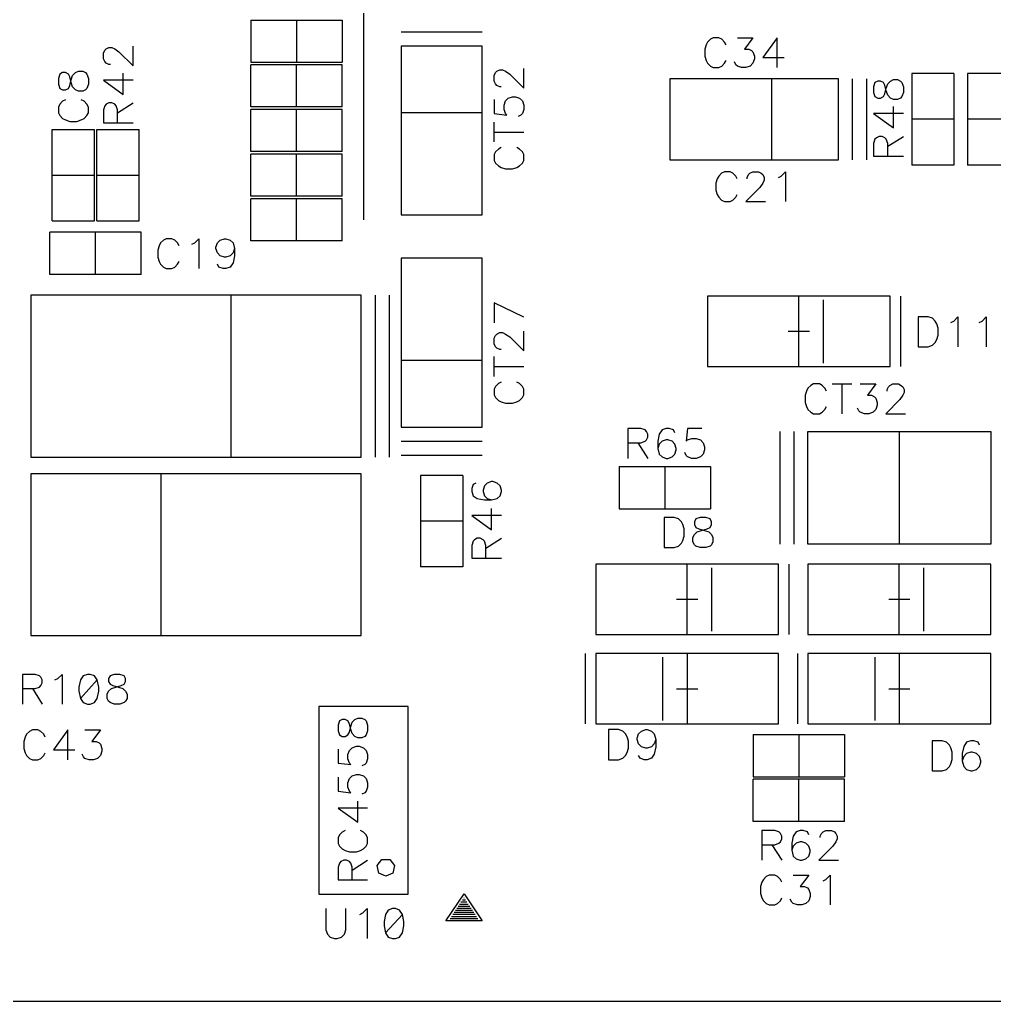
# Model space of a CAD drawing. Extents: x 295 to 953, y 10 to 290.
# Drawn here: x 688.8 to 744.3, y 70 to 125.8 of the extents above; entities that cross this region are included whole.
import ezdxf

# ---------------------------------------------------------------- set-up
doc = ezdxf.new("R2010")
doc.units = 0
doc.header["$LTSCALE"] = 5
doc.header["$MEASUREMENT"] = 0
doc.layers.add('130409_DV-DPH-A6_BSK', color=2, linetype='CONTINUOUS')

msp = doc.modelspace()

# ---------------------------------------------------------------- linework, layer by layer
at = {"layer": '130409_DV-DPH-A6_BSK', "color": 7}
for p, q in [((708.402, 127.15), (708.402, 114.45)), ((701.996, 125.809), (707.193, 125.809)), ((701.996, 125.809), (701.996, 123.406)), ((704.592, 125.809), (704.592, 123.406)), ((707.193, 125.809), (707.193, 123.406)), ((715.148, 125.128), (710.551, 125.128)), ((727.975, 124.559), (727.894, 124.402)), ((728.138, 124.722), (727.975, 124.559)), ((728.3, 124.803), (728.138, 124.722)), ((728.621, 124.803), (728.3, 124.803)), ((728.783, 124.722), (728.621, 124.803)), ((728.946, 124.559), (728.783, 124.722)), ((729.027, 124.402), (728.946, 124.559)), ((729.672, 124.803), (730.561, 124.803)), ((730.561, 124.803), (730.073, 124.158)), ((731.933, 124.803), (731.125, 123.675)), ((731.933, 123.106), (731.933, 124.803)), ((693.604, 123.924), (693.685, 124.087)), ((693.685, 124.087), (693.767, 124.168)), ((693.767, 124.168), (693.924, 124.244)), ((693.924, 124.244), (694.087, 124.244)), ((694.087, 124.244), (694.249, 124.168)), ((694.249, 124.168), (694.493, 124.005)), ((694.493, 124.005), (695.301, 123.198)), ((695.301, 123.198), (695.301, 124.326)), ((715.148, 124.326), (710.551, 124.326)), ((710.551, 124.326), (710.551, 120.927)), ((715.148, 120.927), (715.148, 124.326)), ((727.894, 124.402), (727.818, 124.158)), ((727.818, 124.158), (727.818, 123.757)), ((730.073, 124.158), (730.317, 124.158)), ((730.317, 124.158), (730.48, 124.077)), ((730.48, 124.077), (730.561, 123.995)), ((730.561, 123.995), (730.642, 123.757)), ((693.604, 123.599), (693.604, 123.924)), ((693.685, 123.442), (693.604, 123.599)), ((693.767, 123.36), (693.685, 123.442)), ((701.996, 123.406), (707.193, 123.406)), ((727.818, 123.757), (727.894, 123.513)), ((727.894, 123.513), (727.975, 123.35)), ((728.946, 123.35), (729.027, 123.513)), ((729.591, 123.269), (729.51, 123.431)), ((730.642, 123.594), (730.561, 123.35)), ((730.642, 123.757), (730.642, 123.594)), ((731.125, 123.675), (732.334, 123.675)), ((692.019, 122.817), (692.187, 122.898)), ((692.187, 122.898), (692.431, 122.898)), ((692.431, 122.898), (692.593, 122.817)), ((693.924, 123.279), (693.767, 123.36)), ((694.005, 123.279), (693.924, 123.279)), ((707.193, 123.269), (701.996, 123.269)), ((701.996, 120.866), (701.996, 123.269)), ((704.592, 120.866), (704.592, 123.269)), ((707.193, 120.866), (707.193, 123.269)), ((715.915, 122.817), (715.997, 122.898)), ((715.997, 122.898), (716.159, 122.979)), ((716.159, 122.979), (716.317, 122.979)), ((716.317, 122.979), (716.479, 122.898)), ((716.479, 122.898), (716.723, 122.735)), ((717.526, 121.933), (717.526, 123.056)), ((727.975, 123.35), (728.138, 123.188)), ((728.138, 123.188), (728.3, 123.106)), ((728.3, 123.106), (728.621, 123.106)), ((728.621, 123.106), (728.783, 123.188)), ((728.783, 123.188), (728.946, 123.35)), ((729.672, 123.188), (729.591, 123.269)), ((729.916, 123.106), (729.672, 123.188)), ((730.155, 123.106), (729.916, 123.106)), ((730.399, 123.188), (730.155, 123.106)), ((730.561, 123.35), (730.399, 123.188)), ((691.125, 122.735), (691.044, 122.492)), ((691.044, 122.492), (691.044, 122.167)), ((691.288, 122.817), (691.125, 122.735)), ((691.45, 122.817), (691.288, 122.817)), ((691.613, 122.735), (691.45, 122.817)), ((691.694, 122.573), (691.613, 122.735)), ((691.775, 122.248), (691.694, 122.573)), ((691.694, 122.085), (691.775, 122.41)), ((691.775, 122.41), (691.857, 122.654)), ((691.857, 122.654), (692.019, 122.817)), ((692.593, 122.817), (692.674, 122.735)), ((692.674, 122.735), (692.756, 122.492)), ((692.756, 122.492), (692.756, 122.167)), ((695.301, 122.39), (693.604, 122.39)), ((693.604, 122.39), (694.732, 121.582)), ((694.732, 121.582), (694.732, 122.791)), ((715.834, 122.654), (715.915, 122.817)), ((715.834, 122.334), (715.834, 122.654)), ((715.915, 122.172), (715.834, 122.334)), ((716.723, 122.735), (717.526, 121.933)), ((725.832, 122.461), (725.832, 117.864)), ((729.428, 122.461), (725.832, 122.461)), ((730.028, 122.461), (729.428, 122.461)), ((731.13, 122.461), (730.028, 122.461)), ((732.029, 122.461), (731.13, 122.461)), ((731.628, 117.864), (731.628, 122.461)), ((735.428, 122.461), (732.029, 122.461)), ((735.428, 117.864), (735.428, 122.461)), ((736.23, 117.864), (736.23, 122.461)), ((737.028, 117.864), (737.028, 122.461)), ((737.663, 122.339), (737.5, 122.263)), ((737.82, 122.339), (737.663, 122.339)), ((737.983, 122.263), (737.82, 122.339)), ((738.227, 122.182), (738.389, 122.339)), ((738.389, 122.339), (738.547, 122.421)), ((738.547, 122.421), (738.791, 122.421)), ((738.791, 122.421), (738.953, 122.339)), ((738.953, 122.339), (739.035, 122.263)), ((739.588, 122.761), (739.588, 117.564)), ((741.991, 122.761), (739.588, 122.761)), ((741.991, 122.761), (741.991, 117.564)), ((742.763, 122.761), (742.763, 117.564)), ((745.166, 122.761), (742.763, 122.761)), ((691.044, 122.167), (691.125, 121.923)), ((691.125, 121.923), (691.288, 121.841)), ((691.288, 121.841), (691.45, 121.841)), ((691.45, 121.841), (691.613, 121.923)), ((691.613, 121.923), (691.694, 122.085)), ((691.857, 122.004), (691.775, 122.248)), ((692.019, 121.841), (691.857, 122.004)), ((692.187, 121.76), (692.019, 121.841)), ((692.431, 121.76), (692.187, 121.76)), ((692.593, 121.841), (692.431, 121.76)), ((692.674, 121.923), (692.593, 121.841)), ((692.756, 122.167), (692.674, 121.923)), ((715.997, 122.09), (715.915, 122.172)), ((716.159, 122.014), (715.997, 122.09)), ((716.241, 122.014), (716.159, 122.014)), ((737.5, 122.263), (737.419, 122.019)), ((737.419, 122.019), (737.419, 121.694)), ((738.064, 122.1), (737.983, 122.263)), ((738.146, 121.775), (738.064, 122.1)), ((738.064, 121.613), (738.146, 121.938)), ((738.146, 121.938), (738.227, 122.182)), ((738.227, 121.537), (738.146, 121.775)), ((739.035, 122.263), (739.116, 122.019)), ((739.116, 122.019), (739.116, 121.694)), ((691.288, 121.186), (691.125, 121.024)), ((691.45, 121.267), (691.288, 121.186)), ((692.512, 121.186), (692.349, 121.267)), ((692.674, 121.024), (692.512, 121.186)), ((715.834, 121.288), (715.834, 120.485)), ((716.398, 120.968), (716.479, 121.206)), ((716.479, 121.206), (716.642, 121.369)), ((716.642, 121.369), (716.881, 121.45)), ((716.881, 121.45), (717.043, 121.45)), ((717.043, 121.45), (717.282, 121.369)), ((717.282, 121.369), (717.445, 121.206)), ((717.445, 121.206), (717.526, 120.968)), ((737.419, 121.694), (737.5, 121.455)), ((737.5, 121.455), (737.663, 121.374)), ((737.663, 121.374), (737.82, 121.374)), ((737.82, 121.374), (737.983, 121.455)), ((737.983, 121.455), (738.064, 121.613)), ((738.389, 121.374), (738.227, 121.537)), ((738.547, 121.293), (738.389, 121.374)), ((738.791, 121.293), (738.547, 121.293)), ((738.953, 121.374), (738.791, 121.293)), ((739.035, 121.455), (738.953, 121.374)), ((739.116, 121.694), (739.035, 121.455)), ((691.125, 121.024), (691.044, 120.861)), ((691.044, 120.861), (691.044, 120.536)), ((692.756, 120.861), (692.674, 121.024)), ((692.756, 120.536), (692.756, 120.861)), ((693.685, 120.937), (693.604, 120.693)), ((693.604, 120.693), (693.604, 119.967)), ((693.767, 121.018), (693.685, 120.937)), ((693.924, 121.1), (693.767, 121.018)), ((694.087, 121.1), (693.924, 121.1)), ((694.249, 121.018), (694.087, 121.1)), ((694.331, 120.937), (694.249, 121.018)), ((694.412, 120.693), (694.331, 120.937)), ((694.412, 120.536), (695.301, 121.1)), ((694.412, 119.967), (694.412, 120.693)), ((707.193, 120.866), (701.996, 120.866)), ((707.193, 120.729), (701.996, 120.729)), ((701.996, 118.326), (701.996, 120.729)), ((704.592, 118.326), (704.592, 120.729)), ((707.193, 118.326), (707.193, 120.729)), ((710.551, 120.927), (710.551, 120.028)), ((715.148, 120.028), (715.148, 120.927)), ((716.398, 120.724), (716.398, 120.968)), ((716.479, 120.485), (716.398, 120.724)), ((717.526, 120.724), (717.445, 120.485)), ((717.526, 120.968), (717.526, 120.724)), ((738.547, 119.677), (738.547, 120.886)), ((691.044, 120.536), (691.125, 120.373)), ((691.125, 120.373), (691.288, 120.211)), ((691.288, 120.211), (691.45, 120.129)), ((691.45, 120.129), (691.694, 120.048)), ((691.694, 120.048), (692.105, 120.048)), ((692.105, 120.048), (692.349, 120.129)), ((692.349, 120.129), (692.512, 120.211)), ((692.512, 120.211), (692.674, 120.373)), ((692.674, 120.373), (692.756, 120.536)), ((715.148, 120.526), (710.551, 120.526)), ((715.834, 120.485), (716.561, 120.404)), ((716.561, 120.404), (716.479, 120.485)), ((717.363, 120.404), (717.206, 120.322)), ((717.445, 120.485), (717.363, 120.404)), ((739.116, 120.485), (737.419, 120.485)), ((737.419, 120.485), (738.547, 119.677)), ((741.991, 120.165), (739.588, 120.165)), ((745.166, 120.165), (742.763, 120.165)), ((690.693, 114.389), (690.693, 119.586)), ((690.693, 119.586), (693.096, 119.586)), ((693.096, 114.389), (693.096, 119.586)), ((693.233, 114.389), (693.233, 119.586)), ((693.233, 119.586), (695.636, 119.586)), ((693.604, 119.967), (695.301, 119.967)), ((695.636, 114.389), (695.636, 119.586)), ((710.551, 120.028), (710.551, 118.925)), ((715.148, 118.925), (715.148, 120.028)), ((715.834, 118.875), (715.834, 120.002)), ((710.551, 118.925), (710.551, 118.326)), ((715.148, 118.326), (715.148, 118.925)), ((715.834, 119.439), (717.526, 119.439)), ((737.5, 119.032), (737.419, 118.788)), ((737.582, 119.113), (737.5, 119.032)), ((737.739, 119.195), (737.582, 119.113)), ((737.902, 119.195), (737.739, 119.195)), ((738.064, 119.113), (737.902, 119.195)), ((738.146, 119.032), (738.064, 119.113)), ((738.227, 118.788), (738.146, 119.032)), ((738.227, 118.631), (739.116, 119.195)), ((716.078, 118.473), (715.915, 118.311)), ((716.241, 118.555), (716.078, 118.473)), ((717.282, 118.473), (717.124, 118.555)), ((717.445, 118.311), (717.282, 118.473)), ((737.419, 118.788), (737.419, 118.062)), ((738.227, 118.062), (738.227, 118.788)), ((707.193, 118.326), (701.996, 118.326)), ((707.193, 118.189), (701.996, 118.189)), ((701.996, 115.786), (701.996, 118.189)), ((704.592, 115.786), (704.592, 118.189)), ((707.193, 115.786), (707.193, 118.189)), ((710.551, 118.326), (710.551, 114.729)), ((715.148, 114.729), (715.148, 118.326)), ((715.915, 118.311), (715.834, 118.153)), ((715.834, 118.153), (715.834, 117.828)), ((715.834, 117.828), (715.915, 117.671)), ((717.526, 118.153), (717.445, 118.311)), ((717.445, 117.671), (717.526, 117.828)), ((717.526, 117.828), (717.526, 118.153)), ((725.832, 117.864), (729.428, 117.864)), ((729.428, 117.864), (730.028, 117.864)), ((730.028, 117.864), (731.13, 117.864)), ((731.13, 117.864), (732.029, 117.864)), ((732.029, 117.864), (735.428, 117.864)), ((737.419, 118.062), (739.116, 118.062)), ((715.915, 117.671), (716.078, 117.508)), ((716.078, 117.508), (716.241, 117.427)), ((716.241, 117.427), (716.479, 117.346)), ((716.479, 117.346), (716.881, 117.346)), ((716.881, 117.346), (717.124, 117.427)), ((717.124, 117.427), (717.282, 117.508)), ((717.282, 117.508), (717.445, 117.671)), ((741.991, 117.564), (739.588, 117.564)), ((745.166, 117.564), (742.763, 117.564)), ((690.693, 116.99), (693.096, 116.99)), ((693.233, 116.99), (695.636, 116.99)), ((728.529, 116.782), (728.453, 116.538)), ((728.61, 116.939), (728.529, 116.782)), ((728.773, 117.102), (728.61, 116.939)), ((728.935, 117.183), (728.773, 117.102)), ((729.256, 117.183), (728.935, 117.183)), ((729.418, 117.102), (729.256, 117.183)), ((729.581, 116.939), (729.418, 117.102)), ((729.662, 116.782), (729.581, 116.939)), ((730.226, 116.863), (730.307, 117.02)), ((730.226, 116.782), (730.226, 116.863)), ((730.307, 117.02), (730.388, 117.102)), ((730.388, 117.102), (730.551, 117.183)), ((730.551, 117.183), (730.871, 117.183)), ((730.871, 117.183), (731.034, 117.102)), ((731.034, 117.102), (731.115, 117.02)), ((731.115, 117.02), (731.196, 116.863)), ((731.196, 116.7), (731.115, 116.538)), ((731.196, 116.863), (731.196, 116.7)), ((732.004, 116.863), (732.161, 116.939)), ((732.161, 116.939), (732.405, 117.183)), ((732.405, 117.183), (732.405, 115.486)), ((728.453, 116.538), (728.453, 116.137)), ((728.453, 116.137), (728.529, 115.893)), ((730.952, 116.294), (730.145, 115.486)), ((731.115, 116.538), (730.952, 116.294)), ((707.193, 115.786), (701.996, 115.786)), ((707.193, 115.649), (701.996, 115.649)), ((701.996, 113.246), (701.996, 115.649)), ((704.592, 113.246), (704.592, 115.649)), ((707.193, 113.246), (707.193, 115.649)), ((728.529, 115.893), (728.61, 115.73)), ((728.61, 115.73), (728.773, 115.568)), ((729.418, 115.568), (729.581, 115.73)), ((729.581, 115.73), (729.662, 115.893)), ((728.773, 115.568), (728.935, 115.486)), ((728.935, 115.486), (729.256, 115.486)), ((729.256, 115.486), (729.418, 115.568)), ((730.145, 115.486), (731.277, 115.486)), ((710.551, 114.729), (715.148, 114.729)), ((690.693, 114.389), (693.096, 114.389)), ((693.233, 114.389), (695.636, 114.389)), ((695.763, 113.744), (690.566, 113.744)), ((690.566, 111.341), (690.566, 113.744)), ((693.162, 111.341), (693.162, 113.744)), ((695.763, 111.341), (695.763, 113.744)), ((697.185, 113.373), (697.023, 113.292)), ((697.506, 113.373), (697.185, 113.373)), ((697.668, 113.292), (697.506, 113.373)), ((698.801, 113.129), (699.04, 113.373)), ((699.04, 113.373), (699.04, 111.676)), ((700.254, 113.292), (700.493, 113.373)), ((700.493, 113.373), (700.574, 113.373)), ((700.574, 113.373), (700.818, 113.292)), ((696.779, 112.972), (696.703, 112.728)), ((696.86, 113.129), (696.779, 112.972)), ((697.023, 113.292), (696.86, 113.129)), ((697.831, 113.129), (697.668, 113.292)), ((697.912, 112.972), (697.831, 113.129)), ((698.638, 113.053), (698.801, 113.129)), ((700.01, 112.89), (700.091, 113.129)), ((700.01, 112.809), (700.01, 112.89)), ((700.091, 112.565), (700.01, 112.809)), ((700.091, 113.129), (700.254, 113.292)), ((700.818, 113.292), (700.98, 113.129)), ((700.98, 113.129), (701.056, 112.809)), ((701.056, 112.809), (700.98, 112.565)), ((701.056, 112.809), (701.056, 112.403)), ((707.193, 113.246), (701.996, 113.246)), ((696.703, 112.728), (696.703, 112.327)), ((696.703, 112.327), (696.779, 112.083)), ((700.254, 112.403), (700.091, 112.565)), ((700.493, 112.327), (700.254, 112.403)), ((700.574, 112.327), (700.493, 112.327)), ((700.818, 112.403), (700.574, 112.327)), ((700.98, 112.565), (700.818, 112.403)), ((701.056, 112.403), (700.98, 112.001)), ((715.148, 112.261), (710.551, 112.261)), ((710.551, 112.261), (710.551, 108.664)), ((715.148, 108.664), (715.148, 112.261)), ((696.779, 112.083), (696.86, 111.92)), ((696.86, 111.92), (697.023, 111.758)), ((697.023, 111.758), (697.185, 111.676)), ((697.185, 111.676), (697.506, 111.676)), ((697.506, 111.676), (697.668, 111.758)), ((697.668, 111.758), (697.831, 111.92)), ((697.831, 111.92), (697.912, 112.083)), ((700.173, 111.758), (700.091, 111.92)), ((700.411, 111.676), (700.173, 111.758)), ((700.574, 111.676), (700.411, 111.676)), ((700.818, 111.758), (700.574, 111.676)), ((700.98, 112.001), (700.818, 111.758)), ((695.763, 111.341), (690.566, 111.341)), ((708.28, 110.157), (689.479, 110.157)), ((689.479, 110.157), (689.479, 100.958)), ((700.879, 100.958), (700.879, 110.157)), ((708.28, 100.958), (708.28, 110.157)), ((709.078, 100.958), (709.078, 110.157)), ((709.88, 100.958), (709.88, 110.157)), ((738.369, 110.096), (727.97, 110.096)), ((727.97, 110.096), (727.97, 106.098)), ((733.167, 106.098), (733.167, 110.096)), ((738.369, 106.098), (738.369, 110.096)), ((738.968, 106.098), (738.968, 110.096)), ((717.526, 108.918), (715.834, 109.721)), ((715.834, 109.721), (715.834, 108.598)), ((734.569, 106.297), (734.569, 109.898)), ((739.959, 108.928), (739.959, 107.231)), ((740.528, 108.928), (739.959, 108.928)), ((740.767, 108.847), (740.528, 108.928)), ((741.981, 108.684), (742.22, 108.928)), ((742.22, 108.928), (742.22, 107.231)), ((743.591, 108.684), (743.835, 108.928)), ((743.835, 108.928), (743.835, 107.231)), ((710.551, 108.664), (710.551, 108.064)), ((715.148, 108.064), (715.148, 108.664)), ((740.929, 108.684), (740.767, 108.847)), ((741.011, 108.527), (740.929, 108.684)), ((741.092, 108.283), (741.011, 108.527)), ((741.818, 108.608), (741.981, 108.684)), ((743.434, 108.608), (743.591, 108.684)), ((710.551, 108.064), (710.551, 106.962)), ((715.148, 106.962), (715.148, 108.064)), ((715.834, 107.714), (715.915, 107.871)), ((715.915, 107.871), (715.997, 107.953)), ((715.997, 107.953), (716.159, 108.034)), ((716.159, 108.034), (716.317, 108.034)), ((716.317, 108.034), (716.479, 107.953)), ((716.479, 107.953), (716.723, 107.79)), ((716.723, 107.79), (717.526, 106.987)), ((717.526, 106.987), (717.526, 108.115)), ((733.772, 108.1), (732.568, 108.1)), ((741.011, 107.638), (741.092, 107.882)), ((741.092, 107.882), (741.092, 108.283)), ((715.834, 107.389), (715.834, 107.714)), ((715.915, 107.231), (715.834, 107.389)), ((715.997, 107.15), (715.915, 107.231)), ((739.959, 107.231), (740.528, 107.231)), ((740.528, 107.231), (740.767, 107.313)), ((740.767, 107.313), (740.929, 107.475)), ((740.929, 107.475), (741.011, 107.638)), ((710.551, 106.962), (710.551, 106.063)), ((715.148, 106.063), (715.148, 106.962)), ((715.834, 105.54), (715.834, 106.667)), ((716.159, 107.069), (715.997, 107.15)), ((716.241, 107.069), (716.159, 107.069)), ((710.551, 106.464), (715.148, 106.464)), ((715.834, 106.104), (717.526, 106.104)), ((727.97, 106.098), (738.369, 106.098)), ((710.551, 106.063), (710.551, 102.664)), ((715.148, 102.664), (715.148, 106.063)), ((715.915, 104.976), (715.834, 104.818)), ((716.078, 105.138), (715.915, 104.976)), ((716.241, 105.22), (716.078, 105.138)), ((717.282, 105.138), (717.124, 105.22)), ((717.445, 104.976), (717.282, 105.138)), ((717.526, 104.818), (717.445, 104.976)), ((733.853, 105.032), (733.69, 104.869)), ((734.01, 105.113), (733.853, 105.032)), ((734.336, 105.113), (734.01, 105.113)), ((734.493, 105.032), (734.336, 105.113)), ((734.656, 104.869), (734.493, 105.032)), ((735.057, 105.113), (736.185, 105.113)), ((735.621, 105.113), (735.621, 103.421)), ((736.667, 105.113), (737.551, 105.113)), ((737.551, 105.113), (737.069, 104.468)), ((738.273, 104.95), (738.354, 105.032)), ((738.354, 105.032), (738.516, 105.113)), ((738.516, 105.113), (738.836, 105.113)), ((738.836, 105.113), (738.999, 105.032)), ((738.999, 105.032), (739.08, 104.95)), ((715.834, 104.818), (715.834, 104.493)), ((715.834, 104.493), (715.915, 104.336)), ((717.445, 104.336), (717.526, 104.493)), ((717.526, 104.493), (717.526, 104.818)), ((733.609, 104.707), (733.528, 104.468)), ((733.528, 104.468), (733.528, 104.066)), ((733.69, 104.869), (733.609, 104.707)), ((734.737, 104.707), (734.656, 104.869)), ((737.069, 104.468), (737.307, 104.468)), ((737.307, 104.468), (737.47, 104.387)), ((738.196, 104.788), (738.273, 104.95)), ((738.196, 104.707), (738.196, 104.788)), ((739.08, 104.468), (738.918, 104.224)), ((739.08, 104.95), (739.162, 104.788)), ((739.162, 104.63), (739.08, 104.468)), ((739.162, 104.788), (739.162, 104.63)), ((715.915, 104.336), (716.078, 104.173)), ((716.078, 104.173), (716.241, 104.092)), ((716.241, 104.092), (716.479, 104.011)), ((716.479, 104.011), (716.881, 104.011)), ((716.881, 104.011), (717.124, 104.092)), ((717.124, 104.092), (717.282, 104.173)), ((717.282, 104.173), (717.445, 104.336)), ((733.528, 104.066), (733.609, 103.823)), ((737.47, 104.387), (737.551, 104.305)), ((737.551, 104.305), (737.632, 104.066)), ((737.632, 103.904), (737.551, 103.665)), ((737.632, 104.066), (737.632, 103.904)), ((738.918, 104.224), (738.115, 103.421)), ((733.609, 103.823), (733.69, 103.665)), ((733.69, 103.665), (733.853, 103.503)), ((733.853, 103.503), (734.01, 103.421)), ((734.01, 103.421), (734.336, 103.421)), ((734.336, 103.421), (734.493, 103.503)), ((734.493, 103.503), (734.656, 103.665)), ((734.656, 103.665), (734.737, 103.823)), ((736.586, 103.584), (736.505, 103.741)), ((736.667, 103.503), (736.586, 103.584)), ((736.906, 103.421), (736.667, 103.503)), ((737.15, 103.421), (736.906, 103.421)), ((737.389, 103.503), (737.15, 103.421)), ((737.551, 103.665), (737.389, 103.503)), ((738.115, 103.421), (739.238, 103.421)), ((710.551, 102.664), (715.148, 102.664)), ((724.176, 102.578), (723.449, 102.578)), ((723.449, 102.578), (723.449, 100.881)), ((724.419, 102.497), (724.176, 102.578)), ((724.501, 102.415), (724.419, 102.497)), ((724.582, 102.258), (724.501, 102.415)), ((724.582, 102.095), (724.582, 102.258)), ((725.227, 102.258), (725.146, 101.852)), ((725.39, 102.497), (725.227, 102.258)), ((725.628, 102.578), (725.39, 102.497)), ((725.791, 102.578), (725.628, 102.578)), ((726.035, 102.497), (725.791, 102.578)), ((726.116, 102.334), (726.035, 102.497)), ((726.843, 102.578), (726.761, 101.852)), ((727.65, 102.578), (726.843, 102.578)), ((732.085, 102.405), (732.085, 96.01)), ((732.883, 102.405), (732.883, 96.01)), ((733.685, 102.405), (744.084, 102.405)), ((733.685, 96.01), (733.685, 102.405)), ((738.882, 102.405), (738.882, 96.01)), ((744.084, 102.405), (744.084, 96.01)), ((710.551, 101.862), (715.148, 101.862)), ((723.449, 101.77), (724.176, 101.77)), ((724.018, 101.77), (724.582, 100.881)), ((724.176, 101.77), (724.419, 101.852)), ((724.419, 101.852), (724.501, 101.933)), ((724.501, 101.933), (724.582, 102.095)), ((725.146, 101.852), (725.146, 101.45)), ((725.227, 101.689), (725.146, 101.45)), ((725.39, 101.852), (725.227, 101.689)), ((725.628, 101.933), (725.39, 101.852)), ((725.71, 101.933), (725.628, 101.933)), ((725.954, 101.852), (725.71, 101.933)), ((726.116, 101.689), (725.954, 101.852)), ((726.197, 101.45), (726.116, 101.689)), ((726.761, 101.852), (726.843, 101.933)), ((726.843, 101.933), (727.081, 102.014)), ((727.081, 102.014), (727.325, 102.014)), ((727.325, 102.014), (727.569, 101.933)), ((727.569, 101.933), (727.726, 101.77)), ((727.726, 101.77), (727.808, 101.532)), ((710.551, 101.064), (715.148, 101.064)), ((725.146, 101.45), (725.227, 101.125)), ((725.227, 101.125), (725.39, 100.963)), ((725.954, 100.963), (726.116, 101.125)), ((726.116, 101.125), (726.197, 101.369)), ((726.197, 101.369), (726.197, 101.45)), ((726.761, 101.044), (726.68, 101.206)), ((727.726, 101.125), (727.569, 100.963)), ((727.808, 101.369), (727.726, 101.125)), ((727.808, 101.532), (727.808, 101.369)), ((689.479, 100.958), (708.28, 100.958)), ((725.39, 100.963), (725.628, 100.881)), ((725.628, 100.881), (725.71, 100.881)), ((725.71, 100.881), (725.954, 100.963)), ((726.843, 100.963), (726.761, 101.044)), ((727.081, 100.881), (726.843, 100.963)), ((727.325, 100.881), (727.081, 100.881)), ((727.569, 100.963), (727.325, 100.881)), ((708.28, 99.997), (689.479, 99.997)), ((689.479, 99.997), (689.479, 90.798)), ((696.881, 99.997), (696.881, 90.798)), ((708.28, 90.798), (708.28, 99.997)), ((722.951, 100.409), (728.148, 100.409)), ((722.951, 100.409), (722.951, 98.006)), ((725.547, 100.409), (725.547, 98.006)), ((728.148, 100.409), (728.148, 98.006)), ((711.648, 99.901), (711.648, 94.704)), ((714.051, 99.901), (711.648, 99.901)), ((714.051, 99.901), (714.051, 94.704)), ((714.64, 99.403), (714.559, 99.159)), ((714.803, 99.479), (714.64, 99.403)), ((715.448, 99.479), (715.286, 99.322)), ((715.687, 99.561), (715.448, 99.479)), ((715.768, 99.561), (715.687, 99.561)), ((716.012, 99.479), (715.768, 99.561)), ((716.175, 99.322), (716.012, 99.479)), ((714.559, 99.159), (714.559, 98.997)), ((714.559, 98.997), (714.64, 98.753)), ((715.286, 99.322), (715.204, 99.078)), ((715.204, 99.078), (715.204, 98.997)), ((715.204, 98.997), (715.286, 98.753)), ((716.256, 99.078), (716.175, 99.322)), ((716.175, 98.753), (716.256, 98.997)), ((716.256, 98.997), (716.256, 99.078)), ((714.64, 98.753), (714.879, 98.595)), ((714.879, 98.595), (715.286, 98.514)), ((715.286, 98.753), (715.448, 98.595)), ((715.286, 98.514), (715.687, 98.514)), ((715.448, 98.595), (715.687, 98.514)), ((715.687, 98.514), (716.012, 98.595)), ((716.012, 98.595), (716.175, 98.753)), ((715.687, 96.817), (715.687, 98.026)), ((722.951, 98.006), (728.148, 98.006)), ((714.051, 97.305), (711.648, 97.305)), ((716.256, 97.625), (714.559, 97.625)), ((714.559, 97.625), (715.687, 96.817)), ((725.517, 97.518), (725.517, 95.806)), ((726.086, 97.518), (725.517, 97.518)), ((726.329, 97.437), (726.086, 97.518)), ((726.492, 97.275), (726.329, 97.437)), ((726.573, 97.112), (726.492, 97.275)), ((727.31, 97.437), (727.229, 97.275)), ((727.229, 97.275), (727.229, 97.112)), ((727.554, 97.518), (727.31, 97.437)), ((727.879, 97.518), (727.554, 97.518)), ((728.123, 97.437), (727.879, 97.518)), ((728.204, 97.275), (728.123, 97.437)), ((728.204, 97.112), (728.204, 97.275)), ((726.655, 96.868), (726.573, 97.112)), ((726.655, 96.457), (726.655, 96.868)), ((727.229, 97.112), (727.31, 96.949)), ((727.229, 96.543), (727.391, 96.706)), ((727.31, 96.949), (727.472, 96.868)), ((727.391, 96.706), (727.635, 96.787)), ((727.472, 96.868), (727.798, 96.787)), ((727.635, 96.787), (727.96, 96.868)), ((727.798, 96.787), (728.041, 96.706)), ((727.96, 96.868), (728.123, 96.949)), ((728.041, 96.706), (728.204, 96.543)), ((728.123, 96.949), (728.204, 97.112)), ((714.64, 96.172), (714.559, 95.928)), ((714.722, 96.253), (714.64, 96.172)), ((714.879, 96.335), (714.722, 96.253)), ((715.042, 96.335), (714.879, 96.335)), ((715.204, 96.253), (715.042, 96.335)), ((715.286, 96.172), (715.204, 96.253)), ((715.367, 95.928), (715.286, 96.172)), ((715.367, 95.771), (716.256, 96.335)), ((726.329, 95.888), (726.492, 96.05)), ((726.492, 96.05), (726.573, 96.213)), ((726.573, 96.213), (726.655, 96.457)), ((727.147, 96.375), (727.229, 96.543)), ((727.147, 96.132), (727.147, 96.375)), ((727.229, 95.969), (727.147, 96.132)), ((728.204, 96.543), (728.285, 96.375)), ((728.285, 96.132), (728.204, 95.969)), ((728.285, 96.375), (728.285, 96.132)), ((714.559, 95.928), (714.559, 95.202)), ((715.367, 95.202), (715.367, 95.928)), ((725.517, 95.806), (726.086, 95.806)), ((726.086, 95.806), (726.329, 95.888)), ((727.31, 95.888), (727.229, 95.969)), ((727.554, 95.806), (727.31, 95.888)), ((727.879, 95.806), (727.554, 95.806)), ((728.123, 95.888), (727.879, 95.806)), ((728.204, 95.969), (728.123, 95.888)), ((744.084, 96.01), (733.685, 96.01)), ((714.559, 95.202), (716.256, 95.202)), ((714.051, 94.704), (711.648, 94.704)), ((732.019, 94.856), (721.62, 94.856)), ((721.62, 94.856), (721.62, 90.858)), ((726.817, 90.858), (726.817, 94.856)), ((728.219, 91.057), (728.219, 94.658)), ((732.019, 90.858), (732.019, 94.856)), ((732.618, 90.858), (732.618, 94.856)), ((744.084, 94.856), (733.685, 94.856)), ((733.685, 94.856), (733.685, 90.858)), ((738.882, 90.858), (738.882, 94.856)), ((740.284, 91.057), (740.284, 94.658)), ((744.084, 90.858), (744.084, 94.856)), ((727.422, 92.86), (726.218, 92.86)), ((739.487, 92.86), (738.283, 92.86)), ((689.479, 90.798), (708.28, 90.798)), ((721.62, 90.858), (732.019, 90.858)), ((733.685, 90.858), (744.084, 90.858)), ((721.021, 89.776), (721.021, 85.778)), ((732.019, 89.776), (721.62, 89.776)), ((721.62, 89.776), (721.62, 85.778)), ((725.42, 89.578), (725.42, 85.977)), ((726.817, 89.776), (726.817, 85.778)), ((732.019, 85.778), (732.019, 89.776)), ((733.086, 89.776), (733.086, 85.778)), ((744.084, 89.776), (733.685, 89.776)), ((733.685, 89.776), (733.685, 85.778)), ((737.485, 89.578), (737.485, 85.977)), ((738.882, 89.776), (738.882, 85.778)), ((744.084, 85.778), (744.084, 89.776)), ((689.723, 88.598), (689.002, 88.598)), ((689.002, 88.598), (689.002, 86.911)), ((689.967, 88.517), (689.723, 88.598)), ((690.048, 88.44), (689.967, 88.517)), ((690.124, 88.278), (690.048, 88.44)), ((690.124, 88.115), (690.124, 88.278)), ((690.851, 88.278), (691.008, 88.359)), ((691.008, 88.359), (691.252, 88.598)), ((691.252, 88.598), (691.252, 86.911)), ((692.299, 88.278), (692.217, 87.877)), ((692.456, 88.517), (692.299, 88.278)), ((693.259, 88.278), (692.299, 87.231)), ((692.7, 88.598), (692.456, 88.517)), ((692.857, 88.598), (692.7, 88.598)), ((693.101, 88.517), (692.857, 88.598)), ((693.259, 88.278), (693.101, 88.517)), ((693.34, 87.877), (693.259, 88.278)), ((693.985, 88.517), (693.904, 88.359)), ((693.904, 88.359), (693.904, 88.197)), ((694.224, 88.598), (693.985, 88.517)), ((694.549, 88.598), (694.224, 88.598)), ((694.788, 88.517), (694.549, 88.598)), ((694.869, 88.359), (694.788, 88.517)), ((694.869, 88.197), (694.869, 88.359)), ((689.002, 87.795), (689.723, 87.795)), ((689.565, 87.795), (690.124, 86.911)), ((689.723, 87.795), (689.967, 87.877)), ((689.967, 87.877), (690.048, 87.958)), ((690.048, 87.958), (690.124, 88.115)), ((692.217, 87.877), (692.217, 87.633)), ((693.34, 87.633), (693.34, 87.877)), ((693.904, 88.197), (693.985, 88.034)), ((693.904, 87.633), (694.066, 87.795)), ((693.985, 88.034), (694.143, 87.958)), ((694.066, 87.795), (694.305, 87.877)), ((694.143, 87.958), (694.468, 87.877)), ((694.305, 87.877), (694.625, 87.958)), ((694.468, 87.877), (694.706, 87.795)), ((694.625, 87.958), (694.788, 88.034)), ((694.706, 87.795), (694.869, 87.633)), ((694.788, 88.034), (694.869, 88.197)), ((726.218, 87.78), (727.422, 87.78)), ((738.283, 87.78), (739.487, 87.78)), ((692.217, 87.633), (692.299, 87.231)), ((692.299, 87.231), (692.456, 86.993)), ((693.101, 86.993), (693.259, 87.231)), ((693.259, 87.231), (693.34, 87.633)), ((693.823, 87.475), (693.904, 87.633)), ((693.823, 87.231), (693.823, 87.475)), ((693.904, 87.074), (693.823, 87.231)), ((694.869, 87.633), (694.95, 87.475)), ((694.95, 87.231), (694.869, 87.074)), ((694.95, 87.475), (694.95, 87.231)), ((692.456, 86.993), (692.7, 86.911)), ((692.7, 86.911), (692.857, 86.911)), ((692.857, 86.911), (693.101, 86.993)), ((693.985, 86.993), (693.904, 87.074)), ((694.224, 86.911), (693.985, 86.993)), ((694.549, 86.911), (694.224, 86.911)), ((694.788, 86.993), (694.549, 86.911)), ((694.869, 87.074), (694.788, 86.993)), ((705.862, 86.764), (705.862, 76.096)), ((710.942, 86.764), (705.862, 86.764)), ((710.942, 85.24), (710.942, 86.764)), ((707.198, 86.027), (707.036, 85.951)), ((707.356, 86.027), (707.198, 86.027)), ((707.518, 85.951), (707.356, 86.027)), ((707.757, 85.87), (707.92, 86.027)), ((707.92, 86.027), (708.077, 86.109)), ((708.077, 86.109), (708.316, 86.109)), ((708.316, 86.109), (708.478, 86.027)), ((708.478, 86.027), (708.56, 85.951)), ((689.565, 85.433), (689.403, 85.352)), ((689.886, 85.433), (689.565, 85.433)), ((690.048, 85.352), (689.886, 85.433)), ((691.582, 85.433), (690.775, 84.305)), ((691.582, 83.736), (691.582, 85.433)), ((692.553, 85.433), (693.436, 85.433)), ((693.436, 85.433), (692.954, 84.788)), ((707.036, 85.951), (706.959, 85.707)), ((706.959, 85.707), (706.959, 85.387)), ((707.599, 85.789), (707.518, 85.951)), ((707.676, 85.469), (707.599, 85.789)), ((707.599, 85.311), (707.676, 85.631)), ((707.676, 85.631), (707.757, 85.87)), ((707.757, 85.23), (707.676, 85.469)), ((708.56, 85.951), (708.636, 85.707)), ((708.636, 85.707), (708.636, 85.387)), ((721.62, 85.778), (732.019, 85.778)), ((722.342, 85.453), (722.342, 83.741)), ((722.911, 85.453), (722.342, 85.453)), ((723.154, 85.372), (722.911, 85.453)), ((724.216, 85.372), (724.46, 85.453)), ((724.46, 85.453), (724.541, 85.453)), ((724.541, 85.453), (724.785, 85.372)), ((733.685, 85.778), (744.084, 85.778)), ((689.159, 85.032), (689.083, 84.788)), ((689.24, 85.189), (689.159, 85.032)), ((689.403, 85.352), (689.24, 85.189)), ((690.211, 85.189), (690.048, 85.352)), ((690.292, 85.032), (690.211, 85.189)), ((706.959, 85.387), (707.036, 85.149)), ((707.036, 85.149), (707.198, 85.067)), ((707.198, 85.067), (707.356, 85.067)), ((707.356, 85.067), (707.518, 85.149)), ((707.518, 85.149), (707.599, 85.311)), ((707.92, 85.067), (707.757, 85.23)), ((708.077, 84.991), (707.92, 85.067)), ((708.316, 84.991), (708.077, 84.991)), ((708.478, 85.067), (708.316, 84.991)), ((708.56, 85.149), (708.478, 85.067)), ((708.636, 85.387), (708.56, 85.149)), ((710.942, 76.096), (710.942, 85.24)), ((723.317, 85.21), (723.154, 85.372)), ((723.398, 85.047), (723.317, 85.21)), ((723.48, 84.803), (723.398, 85.047)), ((723.972, 84.966), (724.054, 85.21)), ((723.972, 84.884), (723.972, 84.966)), ((724.054, 84.641), (723.972, 84.884)), ((724.054, 85.21), (724.216, 85.372)), ((724.785, 85.372), (724.948, 85.21)), ((724.948, 85.21), (725.029, 84.884)), ((725.029, 84.884), (724.948, 84.641)), ((725.029, 84.884), (725.029, 84.478)), ((730.571, 85.169), (735.768, 85.169)), ((730.571, 85.169), (730.571, 82.766)), ((733.167, 85.169), (733.167, 82.766)), ((735.768, 85.169), (735.768, 82.766)), ((689.083, 84.788), (689.083, 84.387)), ((689.083, 84.387), (689.159, 84.143)), ((692.954, 84.788), (693.198, 84.788)), ((693.198, 84.788), (693.36, 84.707)), ((693.36, 84.707), (693.436, 84.625)), ((693.436, 84.625), (693.518, 84.387)), ((693.518, 84.387), (693.518, 84.224)), ((706.959, 84.351), (706.959, 83.548)), ((707.599, 84.27), (707.757, 84.427)), ((707.757, 84.427), (707.996, 84.508)), ((707.996, 84.508), (708.158, 84.508)), ((708.158, 84.508), (708.397, 84.427)), ((708.397, 84.427), (708.56, 84.27)), ((723.398, 84.148), (723.48, 84.392)), ((723.48, 84.392), (723.48, 84.803)), ((724.216, 84.478), (724.054, 84.641)), ((724.46, 84.392), (724.216, 84.478)), ((724.541, 84.392), (724.46, 84.392)), ((724.785, 84.478), (724.541, 84.392)), ((724.948, 84.641), (724.785, 84.478)), ((725.029, 84.478), (724.948, 84.067)), ((740.757, 84.818), (740.757, 83.106)), ((741.326, 84.818), (740.757, 84.818)), ((741.569, 84.737), (741.326, 84.818)), ((741.732, 84.575), (741.569, 84.737)), ((741.813, 84.412), (741.732, 84.575)), ((741.895, 84.168), (741.813, 84.412)), ((742.55, 84.493), (742.469, 84.087)), ((742.712, 84.737), (742.55, 84.493)), ((742.956, 84.818), (742.712, 84.737)), ((743.119, 84.818), (742.956, 84.818)), ((743.363, 84.737), (743.119, 84.818)), ((743.444, 84.575), (743.363, 84.737)), ((689.159, 84.143), (689.24, 83.98)), ((689.24, 83.98), (689.403, 83.818)), ((689.403, 83.818), (689.565, 83.736)), ((689.886, 83.736), (690.048, 83.818)), ((690.048, 83.818), (690.211, 83.98)), ((690.211, 83.98), (690.292, 84.143)), ((690.775, 84.305), (691.984, 84.305)), ((692.471, 83.899), (692.39, 84.061)), ((692.553, 83.818), (692.471, 83.899)), ((692.791, 83.736), (692.553, 83.818)), ((693.279, 83.818), (693.035, 83.736)), ((693.436, 83.98), (693.279, 83.818)), ((693.518, 84.224), (693.436, 83.98)), ((707.518, 84.031), (707.599, 84.27)), ((707.518, 83.787), (707.518, 84.031)), ((707.599, 83.548), (707.518, 83.787)), ((708.56, 84.27), (708.636, 84.031)), ((708.636, 83.787), (708.56, 83.548)), ((708.636, 84.031), (708.636, 83.787)), ((722.911, 83.741), (723.154, 83.823)), ((723.154, 83.823), (723.317, 83.985)), ((723.317, 83.985), (723.398, 84.148)), ((724.135, 83.823), (724.054, 83.985)), ((724.379, 83.741), (724.135, 83.823)), ((724.785, 83.823), (724.541, 83.741)), ((724.948, 84.067), (724.785, 83.823)), ((741.813, 83.513), (741.895, 83.757)), ((741.895, 83.757), (741.895, 84.168)), ((742.469, 84.087), (742.469, 83.675)), ((742.55, 83.924), (742.469, 83.675)), ((742.712, 84.087), (742.55, 83.924)), ((742.956, 84.168), (742.712, 84.087)), ((743.038, 84.168), (742.956, 84.168)), ((743.281, 84.087), (743.038, 84.168)), ((743.444, 83.924), (743.281, 84.087)), ((743.525, 83.675), (743.444, 83.924)), ((689.565, 83.736), (689.886, 83.736)), ((693.035, 83.736), (692.791, 83.736)), ((706.959, 83.548), (707.676, 83.467)), ((707.676, 83.467), (707.599, 83.548)), ((708.478, 83.467), (708.316, 83.386)), ((708.56, 83.548), (708.478, 83.467)), ((722.342, 83.741), (722.911, 83.741)), ((724.541, 83.741), (724.379, 83.741)), ((741.569, 83.188), (741.732, 83.35)), ((741.732, 83.35), (741.813, 83.513)), ((742.469, 83.675), (742.55, 83.35)), ((742.55, 83.35), (742.712, 83.188)), ((743.281, 83.188), (743.444, 83.35)), ((743.444, 83.35), (743.525, 83.594)), ((743.525, 83.594), (743.525, 83.675)), ((706.959, 82.746), (706.959, 81.948)), ((707.518, 82.426), (707.599, 82.67)), ((707.599, 82.67), (707.757, 82.827)), ((707.757, 82.827), (707.996, 82.908)), ((707.996, 82.908), (708.158, 82.908)), ((708.158, 82.908), (708.397, 82.827)), ((708.397, 82.827), (708.56, 82.67)), ((708.56, 82.67), (708.636, 82.426)), ((730.571, 82.766), (735.768, 82.766)), ((740.757, 83.106), (741.326, 83.106)), ((741.326, 83.106), (741.569, 83.188)), ((742.712, 83.188), (742.956, 83.106)), ((742.956, 83.106), (743.038, 83.106)), ((743.038, 83.106), (743.281, 83.188)), ((707.518, 82.187), (707.518, 82.426)), ((707.599, 81.948), (707.518, 82.187)), ((708.636, 82.187), (708.56, 81.948)), ((708.636, 82.426), (708.636, 82.187)), ((735.768, 82.629), (730.571, 82.629)), ((730.571, 80.226), (730.571, 82.629)), ((733.167, 80.226), (733.167, 82.629)), ((735.768, 80.226), (735.768, 82.629)), ((706.959, 81.948), (707.676, 81.867)), ((707.676, 81.867), (707.599, 81.948)), ((708.478, 81.867), (708.316, 81.786)), ((708.56, 81.948), (708.478, 81.867)), ((708.636, 80.988), (706.959, 80.988)), ((706.959, 80.988), (708.077, 80.185)), ((708.077, 80.185), (708.077, 81.389)), ((735.768, 80.226), (730.571, 80.226)), ((707.036, 79.469), (706.959, 79.307)), ((706.959, 79.307), (706.959, 78.987)), ((707.198, 79.627), (707.036, 79.469)), ((707.356, 79.708), (707.198, 79.627)), ((708.397, 79.627), (708.24, 79.708)), ((708.56, 79.469), (708.397, 79.627)), ((708.636, 79.307), (708.56, 79.469)), ((708.636, 78.987), (708.636, 79.307)), ((731.796, 79.718), (731.069, 79.718)), ((731.069, 79.718), (731.069, 78.021)), ((732.039, 79.637), (731.796, 79.718)), ((732.121, 79.555), (732.039, 79.637)), ((732.202, 79.398), (732.121, 79.555)), ((732.202, 79.235), (732.202, 79.398)), ((732.847, 79.398), (732.766, 78.992)), ((733.01, 79.637), (732.847, 79.398)), ((733.248, 79.718), (733.01, 79.637)), ((733.411, 79.718), (733.248, 79.718)), ((733.655, 79.637), (733.411, 79.718)), ((733.736, 79.474), (733.655, 79.637)), ((734.381, 79.398), (734.463, 79.555)), ((734.381, 79.317), (734.381, 79.398)), ((734.463, 79.555), (734.544, 79.637)), ((734.544, 79.637), (734.701, 79.718)), ((734.701, 79.718), (735.026, 79.718)), ((735.026, 79.718), (735.189, 79.637)), ((735.189, 79.637), (735.27, 79.555)), ((735.27, 79.555), (735.346, 79.398)), ((735.346, 79.398), (735.346, 79.235)), ((706.959, 78.987), (707.036, 78.824)), ((707.036, 78.824), (707.198, 78.666)), ((708.397, 78.666), (708.56, 78.824)), ((708.56, 78.824), (708.636, 78.987)), ((731.069, 78.91), (731.796, 78.91)), ((731.638, 78.91), (732.202, 78.021)), ((731.796, 78.91), (732.039, 78.992)), ((732.039, 78.992), (732.121, 79.073)), ((732.121, 79.073), (732.202, 79.235)), ((732.766, 78.992), (732.766, 78.59)), ((732.847, 78.829), (732.766, 78.59)), ((733.01, 78.992), (732.847, 78.829)), ((733.248, 79.073), (733.01, 78.992)), ((733.33, 79.073), (733.248, 79.073)), ((733.574, 78.992), (733.33, 79.073)), ((733.736, 78.829), (733.574, 78.992)), ((733.817, 78.59), (733.736, 78.829)), ((735.108, 78.829), (734.3, 78.021)), ((735.27, 79.073), (735.108, 78.829)), ((735.346, 79.235), (735.27, 79.073)), ((707.198, 78.666), (707.356, 78.585)), ((707.356, 78.585), (707.599, 78.504)), ((707.599, 78.504), (707.996, 78.504)), ((707.996, 78.504), (708.24, 78.585)), ((708.24, 78.585), (708.397, 78.666)), ((732.766, 78.59), (732.847, 78.265)), ((732.847, 78.265), (733.01, 78.103)), ((733.574, 78.103), (733.736, 78.265)), ((733.736, 78.265), (733.817, 78.509)), ((733.817, 78.509), (733.817, 78.59)), ((707.036, 77.864), (706.959, 77.625)), ((706.959, 77.625), (706.959, 76.904)), ((707.117, 77.945), (707.036, 77.864)), ((707.279, 78.026), (707.117, 77.945)), ((707.437, 78.026), (707.279, 78.026)), ((707.599, 77.945), (707.437, 78.026)), ((707.676, 77.864), (707.599, 77.945)), ((707.757, 77.625), (707.676, 77.864)), ((707.757, 77.468), (708.636, 78.026)), ((707.757, 76.904), (707.757, 77.625)), ((709.179, 77.732), (709.454, 78.077)), ((709.276, 77.3), (709.179, 77.732)), ((709.454, 78.077), (709.896, 78.077)), ((709.896, 78.077), (710.17, 77.732)), ((710.17, 77.732), (710.073, 77.3)), ((733.01, 78.103), (733.248, 78.021)), ((733.248, 78.021), (733.33, 78.021)), ((733.33, 78.021), (733.574, 78.103)), ((734.3, 78.021), (735.428, 78.021)), ((709.672, 77.112), (709.276, 77.3)), ((710.073, 77.3), (709.672, 77.112)), ((731.313, 77.097), (731.15, 76.934)), ((731.475, 77.178), (731.313, 77.097)), ((731.796, 77.178), (731.475, 77.178)), ((731.958, 77.097), (731.796, 77.178)), ((732.121, 76.934), (731.958, 77.097)), ((732.847, 77.178), (733.736, 77.178)), ((733.736, 77.178), (733.248, 76.533)), ((734.701, 76.934), (734.945, 77.178)), ((734.945, 77.178), (734.945, 75.481)), ((706.959, 76.904), (708.636, 76.904)), ((731.069, 76.777), (730.993, 76.533)), ((730.993, 76.533), (730.993, 76.132)), ((731.15, 76.934), (731.069, 76.777)), ((732.202, 76.777), (732.121, 76.934)), ((733.248, 76.533), (733.492, 76.533)), ((733.492, 76.533), (733.655, 76.452)), ((734.544, 76.858), (734.701, 76.934)), ((705.862, 76.096), (710.942, 76.096)), ((713.086, 74.572), (714.122, 76.116)), ((714.122, 76.116), (715.153, 74.572)), ((730.993, 76.132), (731.069, 75.888)), ((733.655, 76.452), (733.736, 76.37)), ((733.736, 76.37), (733.817, 76.132)), ((733.817, 75.969), (733.736, 75.725)), ((733.817, 76.132), (733.817, 75.969)), ((714.447, 75.4), (713.792, 75.4)), ((714.366, 75.517), (713.873, 75.517)), ((714.29, 75.634), (713.949, 75.634)), ((714.209, 75.751), (714.031, 75.751)), ((714.132, 75.872), (714.107, 75.872)), ((731.069, 75.888), (731.15, 75.725)), ((731.15, 75.725), (731.313, 75.563)), ((731.313, 75.563), (731.475, 75.481)), ((731.475, 75.481), (731.796, 75.481)), ((731.796, 75.481), (731.958, 75.563)), ((731.958, 75.563), (732.121, 75.725)), ((732.121, 75.725), (732.202, 75.888)), ((732.766, 75.644), (732.685, 75.806)), ((732.847, 75.563), (732.766, 75.644)), ((733.091, 75.481), (732.847, 75.563)), ((733.33, 75.481), (733.091, 75.481)), ((733.574, 75.563), (733.33, 75.481)), ((733.736, 75.725), (733.574, 75.563)), ((706.269, 75.273), (706.269, 74.064)), ((707.396, 74.064), (707.396, 75.273)), ((708.204, 74.948), (708.367, 75.029)), ((708.367, 75.029), (708.605, 75.273)), ((708.605, 75.273), (708.605, 73.576)), ((709.657, 74.948), (709.576, 74.547)), ((709.814, 75.192), (709.657, 74.948)), ((710.622, 74.948), (709.657, 73.901)), ((710.058, 75.273), (709.814, 75.192)), ((710.221, 75.273), (710.058, 75.273)), ((710.46, 75.192), (710.221, 75.273)), ((710.622, 74.948), (710.46, 75.192)), ((710.703, 74.547), (710.622, 74.948)), ((714.838, 74.816), (713.401, 74.816)), ((714.757, 74.933), (713.482, 74.933)), ((714.681, 75.05), (713.558, 75.05)), ((714.6, 75.166), (713.64, 75.166)), ((714.524, 75.283), (713.716, 75.283)), ((709.576, 74.547), (709.576, 74.303)), ((709.576, 74.303), (709.657, 73.901)), ((710.622, 73.901), (710.703, 74.303)), ((710.703, 74.303), (710.703, 74.547)), ((715.153, 74.572), (713.086, 74.572)), ((714.915, 74.699), (713.325, 74.699)), ((706.269, 74.064), (706.35, 73.82)), ((706.35, 73.82), (706.507, 73.658)), ((707.152, 73.658), (707.315, 73.82)), ((707.315, 73.82), (707.396, 74.064)), ((709.657, 73.901), (709.814, 73.658)), ((710.46, 73.658), (710.622, 73.901)), ((706.507, 73.658), (706.751, 73.576)), ((706.751, 73.576), (706.914, 73.576)), ((706.914, 73.576), (707.152, 73.658)), ((709.814, 73.658), (710.058, 73.576)), ((710.058, 73.576), (710.221, 73.576)), ((710.221, 73.576), (710.46, 73.658)), ((794.478, 70), (586.482, 70)), ((794.478, 70), (586.482, 70))]:
    msp.add_line(p, q, dxfattribs=at)

doc.saveas('drawing.dxf')
